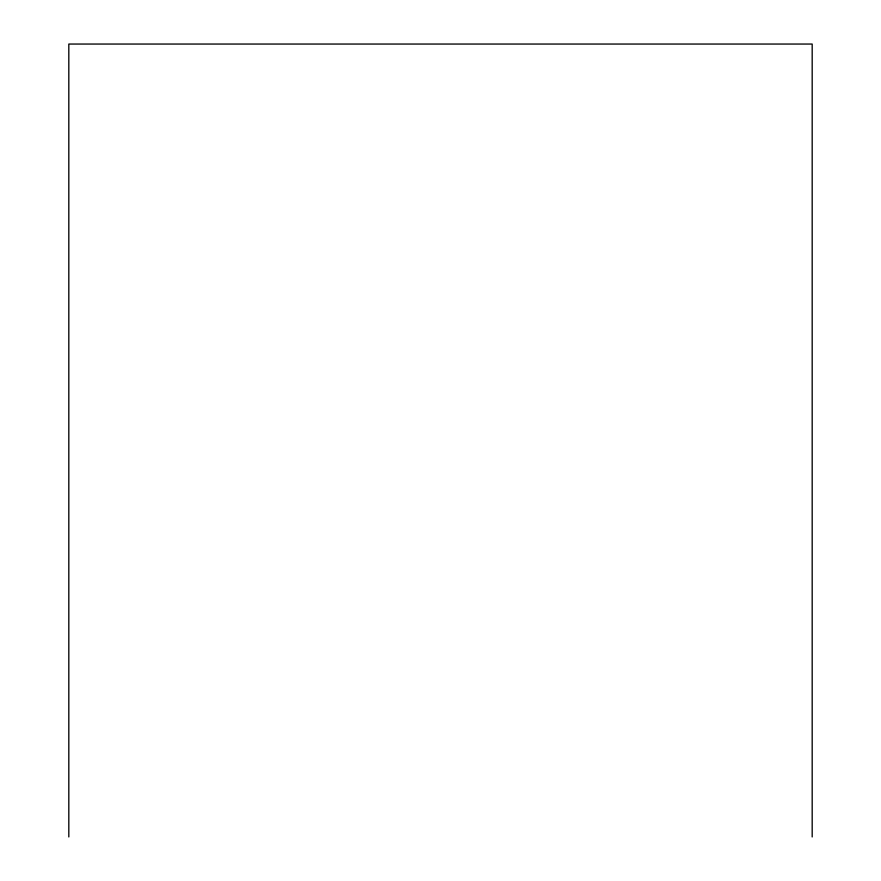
<?xml version="1.0" encoding="UTF-8"?>
<svg xmlns="http://www.w3.org/2000/svg" width="881" height="881" viewBox="0 0 881 881"><rect width="100%" height="100%" fill="white"/><g stroke="black" fill="none" stroke-linecap="round" stroke-linejoin="round"><path stroke-width="1.32" d="M812.183 836.95L812.183 44.05L68.817 44.05L68.817 836.95"/></g></svg>
